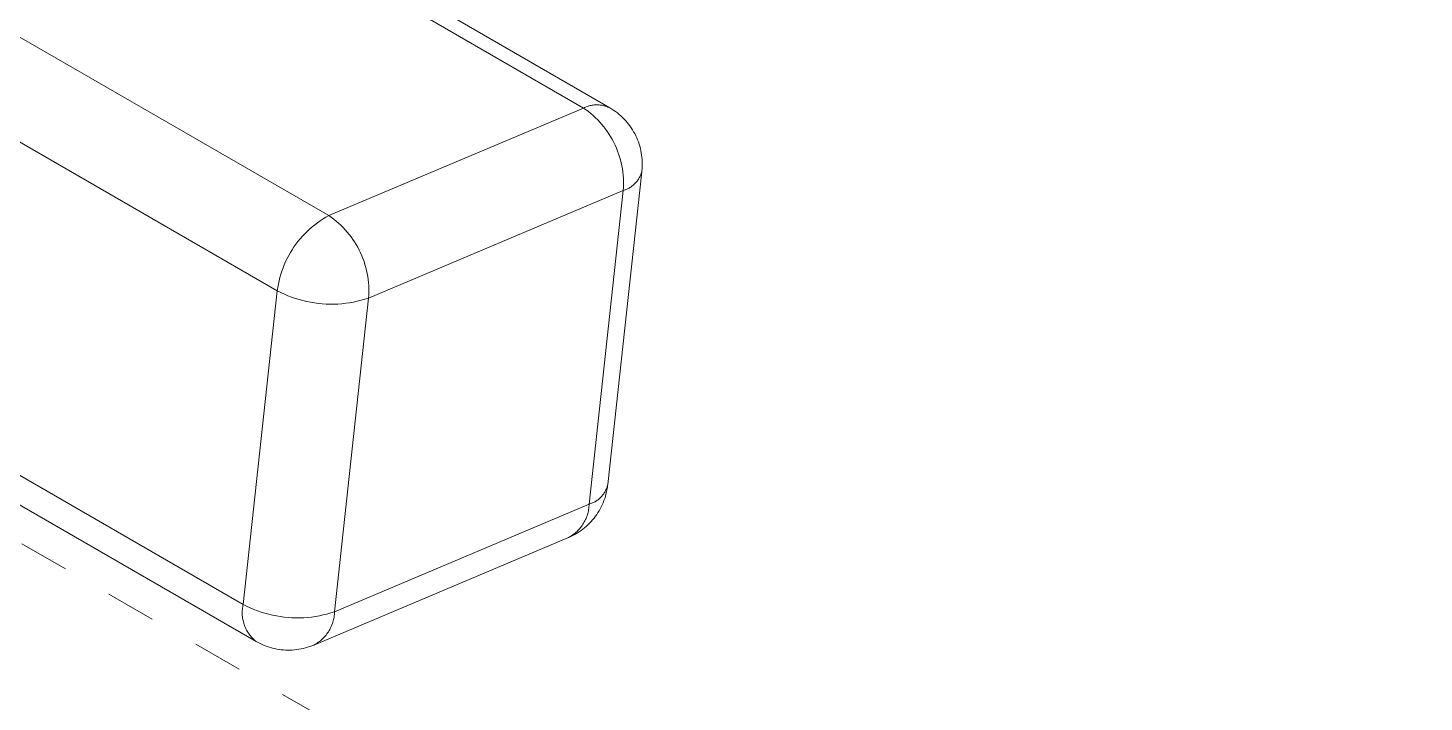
# Model space of a CAD drawing. Header units: inches. Extents: x -16 to 183, y -17 to 123.
# Drawn here: x 49.214 to 51.996, y 3.632 to 4.976 of the extents above; entities that cross this region are included whole.
import ezdxf

# ---------------------------------------------------------------- set-up
doc = ezdxf.new("R2010")
doc.units = ezdxf.units.IN
doc.linetypes.add('HIDDEN', pattern=[1.905, 1.27, -0.635])
doc.layers.add('ZANO_R', color=7, linetype='Continuous', lineweight=0)
doc.layers.add('ZANO_R_przerywana', color=250, linetype='HIDDEN', lineweight=0)

msp = doc.modelspace()

# ---------------------------------------------------------------- linework, layer by layer
at = {"layer": 'ZANO_R'}
for p, q in [((50.32085, 4.81614), (49.97116, 5.01803)), ((50.00179, 5.03097), (50.37334, 4.81646)), ((49.18353, 4.96545), (49.81342, 4.60179)), ((49.81342, 4.60179), (50.32085, 4.81614)), ((50.32085, 4.81614), (50.32266, 4.81702)), ((50.32085, 4.81614), (50.3259, 4.81259)), ((50.32266, 4.81702), (50.32451, 4.81784)), ((50.32451, 4.81784), (50.32637, 4.81859)), ((50.32637, 4.81859), (50.32827, 4.81929)), ((50.32827, 4.81929), (50.33018, 4.81991)), ((50.33018, 4.81991), (50.33212, 4.82047)), ((50.33212, 4.82047), (50.33407, 4.82096)), ((50.33407, 4.82096), (50.33604, 4.82139)), ((50.33604, 4.82139), (50.33803, 4.82175)), ((50.33803, 4.82175), (50.34002, 4.82204)), ((50.34002, 4.82204), (50.34203, 4.82226)), ((50.34203, 4.82226), (50.34404, 4.82241)), ((50.34404, 4.82241), (50.34605, 4.82249)), ((50.34605, 4.82249), (50.34807, 4.8225)), ((50.34807, 4.8225), (50.35008, 4.82244)), ((50.35008, 4.82244), (50.35209, 4.82232)), ((50.35209, 4.82232), (50.3541, 4.82212)), ((50.3541, 4.82212), (50.3561, 4.82186)), ((50.3561, 4.82186), (50.35809, 4.82152)), ((50.35809, 4.82152), (50.36006, 4.82112)), ((50.36006, 4.82112), (50.36202, 4.82066)), ((50.36202, 4.82066), (50.36396, 4.82012)), ((50.36396, 4.82012), (50.36589, 4.81952)), ((50.36589, 4.81952), (50.36779, 4.81885)), ((50.36779, 4.81885), (50.36967, 4.81812)), ((50.36967, 4.81812), (50.37152, 4.81732)), ((50.37152, 4.81732), (50.37334, 4.81646)), ((50.37361, 4.8163), (50.37746, 4.81397)), ((50.37746, 4.81397), (50.38124, 4.81151)), ((50.3259, 4.81259), (50.33083, 4.80888)), ((50.33083, 4.80888), (50.33563, 4.805)), ((50.33563, 4.805), (50.3403, 4.80097)), ((50.3403, 4.80097), (50.34482, 4.79677)), ((50.34482, 4.79677), (50.3492, 4.79243)), ((50.3492, 4.79243), (50.35343, 4.78793)), ((50.35343, 4.78793), (50.3575, 4.7833)), ((50.38124, 4.81151), (50.38492, 4.80892)), ((50.38492, 4.80892), (50.38851, 4.8062)), ((50.38851, 4.8062), (50.39201, 4.80336)), ((50.39201, 4.80336), (50.3954, 4.80039)), ((50.3954, 4.80039), (50.39869, 4.79732)), ((50.39869, 4.79732), (50.40187, 4.79412)), ((50.40187, 4.79412), (50.40494, 4.79082)), ((50.40494, 4.79082), (50.40789, 4.78742)), ((50.40789, 4.78742), (50.41072, 4.78391)), ((49.71065, 4.45186), (49.16209, 4.76856)), ((50.3575, 4.7833), (50.36142, 4.77853)), ((50.36142, 4.77853), (50.36517, 4.77363)), ((50.36517, 4.77363), (50.36875, 4.76861)), ((50.36875, 4.76861), (50.37216, 4.76346)), ((50.37216, 4.76346), (50.37539, 4.75821)), ((50.37539, 4.75821), (50.37844, 4.75284)), ((50.41072, 4.78391), (50.41342, 4.78031)), ((50.41342, 4.78031), (50.416, 4.77661)), ((50.416, 4.77661), (50.41845, 4.77283)), ((50.41845, 4.77283), (50.42076, 4.76896)), ((50.42076, 4.76896), (50.42294, 4.76502)), ((50.42294, 4.76502), (50.42498, 4.761)), ((50.42498, 4.761), (50.42688, 4.75692)), ((50.37844, 4.75284), (50.38131, 4.74738)), ((50.38131, 4.74738), (50.38399, 4.74182)), ((50.38399, 4.74182), (50.38647, 4.73618)), ((50.38647, 4.73618), (50.38877, 4.73045)), ((50.38877, 4.73045), (50.39087, 4.72465)), ((50.42688, 4.75692), (50.42864, 4.75277)), ((50.42864, 4.75277), (50.43025, 4.74856)), ((50.43025, 4.74856), (50.43171, 4.7443)), ((50.43171, 4.7443), (50.43302, 4.73999)), ((50.43302, 4.73999), (50.43418, 4.73563)), ((50.43418, 4.73563), (50.43519, 4.73124)), ((50.43519, 4.73124), (50.43605, 4.72682)), ((50.39087, 4.72465), (50.39277, 4.71878)), ((50.39277, 4.71878), (50.39447, 4.71285)), ((50.39447, 4.71285), (50.39597, 4.70686)), ((50.39597, 4.70686), (50.39726, 4.70083)), ((50.43605, 4.72682), (50.43675, 4.72237)), ((50.43675, 4.72237), (50.43729, 4.71789)), ((50.43729, 4.71789), (50.43768, 4.71341)), ((50.43768, 4.71341), (50.43791, 4.70891)), ((50.43791, 4.70891), (50.43799, 4.7044)), ((50.43799, 4.7044), (50.43791, 4.6999)), ((50.4371, 4.68926), (50.36919, 4.06566)), ((50.39726, 4.70083), (50.39835, 4.69475)), ((50.39835, 4.69475), (50.39923, 4.68865)), ((50.39923, 4.68865), (50.3999, 4.68251)), ((50.3999, 4.68251), (50.40036, 4.67636)), ((50.40036, 4.67636), (50.40062, 4.6702)), ((50.43119, 4.6757), (50.43023, 4.67414)), ((50.43209, 4.67729), (50.43119, 4.6757)), ((50.43294, 4.6789), (50.43209, 4.67729)), ((50.43374, 4.68055), (50.43294, 4.6789)), ((50.43447, 4.68222), (50.43374, 4.68055)), ((50.43515, 4.68392), (50.43447, 4.68222)), ((50.43577, 4.68564), (50.43515, 4.68392)), ((50.43633, 4.68738), (50.43577, 4.68564)), ((50.43683, 4.68914), (50.43633, 4.68738)), ((50.43727, 4.69091), (50.43683, 4.68914)), ((50.43767, 4.6954), (50.43727, 4.69091)), ((50.43791, 4.6999), (50.43767, 4.6954)), ((50.40012, 4.6517), (49.89268, 4.43735)), ((50.33204, 4.02646), (50.40012, 4.6517)), ((50.40049, 4.65786), (50.40012, 4.6517)), ((50.40187, 4.65224), (50.40012, 4.6517)), ((50.40066, 4.66403), (50.40049, 4.65786)), ((50.40062, 4.6702), (50.40066, 4.66403)), ((50.4036, 4.65283), (50.40187, 4.65224)), ((50.4053, 4.65348), (50.4036, 4.65283)), ((50.40699, 4.6542), (50.4053, 4.65348)), ((50.40864, 4.65496), (50.40699, 4.6542)), ((50.41027, 4.65579), (50.40864, 4.65496)), ((50.41187, 4.65667), (50.41027, 4.65579)), ((50.41344, 4.65761), (50.41187, 4.65667)), ((50.41498, 4.6586), (50.41344, 4.65761)), ((50.41648, 4.65964), (50.41498, 4.6586)), ((50.41795, 4.66073), (50.41648, 4.65964)), ((50.41938, 4.66187), (50.41795, 4.66073)), ((50.42076, 4.66306), (50.41938, 4.66187)), ((50.42211, 4.6643), (50.42076, 4.66306)), ((50.42341, 4.66558), (50.42211, 4.6643)), ((50.42467, 4.66691), (50.42341, 4.66558)), ((50.42588, 4.66828), (50.42467, 4.66691)), ((50.42704, 4.66969), (50.42588, 4.66828)), ((50.42815, 4.67113), (50.42704, 4.66969)), ((50.42922, 4.67262), (50.42815, 4.67113)), ((50.43023, 4.67414), (50.42922, 4.67262)), ((49.79062, 4.58742), (49.79613, 4.5913)), ((49.79613, 4.5913), (49.80177, 4.59499)), ((49.80177, 4.59499), (49.80754, 4.59849)), ((49.80754, 4.59849), (49.81342, 4.60179)), ((49.81342, 4.60179), (49.81847, 4.59824)), ((49.81847, 4.59824), (49.8234, 4.59453)), ((49.8234, 4.59453), (49.8282, 4.59065)), ((49.76058, 4.56042), (49.76519, 4.56533)), ((49.76519, 4.56533), (49.76997, 4.57009)), ((49.76997, 4.57009), (49.77491, 4.57468)), ((49.77491, 4.57468), (49.78, 4.5791)), ((49.78, 4.5791), (49.78524, 4.58335)), ((49.78524, 4.58335), (49.79062, 4.58742)), ((49.8282, 4.59065), (49.83286, 4.58662)), ((49.83286, 4.58662), (49.83739, 4.58242)), ((49.83739, 4.58242), (49.84177, 4.57807)), ((49.84177, 4.57807), (49.84599, 4.57358)), ((49.84599, 4.57358), (49.85007, 4.56895)), ((49.85007, 4.56895), (49.85398, 4.56418)), ((49.85398, 4.56418), (49.85773, 4.55928)), ((49.74015, 4.53365), (49.74387, 4.53927)), ((49.74387, 4.53927), (49.74777, 4.54477)), ((49.74777, 4.54477), (49.75186, 4.55013)), ((49.75186, 4.55013), (49.75613, 4.55535)), ((49.75613, 4.55535), (49.76058, 4.56042)), ((49.85773, 4.55928), (49.86131, 4.55426)), ((49.86131, 4.55426), (49.86472, 4.54911)), ((49.86472, 4.54911), (49.86795, 4.54386)), ((49.86795, 4.54386), (49.871, 4.53849)), ((49.871, 4.53849), (49.87387, 4.53303)), ((49.72454, 4.50381), (49.72725, 4.50998)), ((49.72725, 4.50998), (49.73017, 4.51606)), ((49.73017, 4.51606), (49.7333, 4.52203)), ((49.7333, 4.52203), (49.73663, 4.5279)), ((49.73663, 4.5279), (49.74015, 4.53365)), ((49.87387, 4.53303), (49.87655, 4.52747)), ((49.87655, 4.52747), (49.87904, 4.52183)), ((49.87904, 4.52183), (49.88133, 4.5161)), ((49.88133, 4.5161), (49.88343, 4.5103)), ((49.88343, 4.5103), (49.88533, 4.50443)), ((49.71582, 4.47831), (49.71768, 4.48479)), ((49.71768, 4.48479), (49.71975, 4.49121)), ((49.71975, 4.49121), (49.72204, 4.49755)), ((49.72204, 4.49755), (49.72454, 4.50381)), ((49.88533, 4.50443), (49.88703, 4.4985)), ((49.88703, 4.4985), (49.88853, 4.49251)), ((49.88853, 4.49251), (49.88982, 4.48648)), ((49.88982, 4.48648), (49.89091, 4.4804)), ((49.89091, 4.4804), (49.89179, 4.4743)), ((49.71065, 4.45186), (49.7116, 4.45853)), ((49.7116, 4.45853), (49.71279, 4.46517)), ((49.71279, 4.46517), (49.71419, 4.47176)), ((49.71419, 4.47176), (49.71582, 4.47831)), ((49.89179, 4.4743), (49.89246, 4.46816)), ((49.89246, 4.46816), (49.89293, 4.46201)), ((49.89293, 4.46201), (49.89318, 4.45585)), ((49.89318, 4.45585), (49.89323, 4.44968)), ((49.64256, 3.82661), (49.71065, 4.45186)), ((49.71762, 4.44833), (49.71065, 4.45186)), ((49.72472, 4.44503), (49.71762, 4.44833)), ((49.73192, 4.44198), (49.72472, 4.44503)), ((49.73922, 4.43917), (49.73192, 4.44198)), ((49.74661, 4.43661), (49.73922, 4.43917)), ((49.75409, 4.43431), (49.74661, 4.43661)), ((49.76163, 4.43225), (49.75409, 4.43431)), ((49.76925, 4.43046), (49.76163, 4.43225)), ((49.77691, 4.42892), (49.76925, 4.43046)), ((49.78463, 4.42764), (49.77691, 4.42892)), ((49.79239, 4.42662), (49.78463, 4.42764)), ((49.80017, 4.42587), (49.79239, 4.42662)), ((49.80798, 4.42538), (49.80017, 4.42587)), ((49.8158, 4.42516), (49.80798, 4.42538)), ((49.82362, 4.4252), (49.8158, 4.42516)), ((49.83143, 4.4255), (49.82362, 4.4252)), ((49.89268, 4.43735), (49.8246, 3.81211)), ((49.83924, 4.42607), (49.83143, 4.4255)), ((49.84701, 4.4269), (49.83924, 4.42607)), ((49.85476, 4.42799), (49.84701, 4.4269)), ((49.86246, 4.42935), (49.85476, 4.42799)), ((49.87011, 4.43097), (49.86246, 4.42935)), ((49.87771, 4.43284), (49.87011, 4.43097)), ((49.88523, 4.43497), (49.87771, 4.43284)), ((49.89268, 4.43735), (49.88523, 4.43497)), ((49.89306, 4.44351), (49.89268, 4.43735)), ((49.89323, 4.44968), (49.89306, 4.44351)), ((49.09401, 4.14332), (49.64256, 3.82661)), ((49.66826, 3.75307), (49.08335, 4.09077)), ((50.36875, 4.06389), (50.36825, 4.06213)), ((50.36901, 4.06402), (50.3684, 4.05959)), ((50.36919, 4.06566), (50.36875, 4.06389)), ((50.34986, 4.03548), (50.3484, 4.03439)), ((50.35129, 4.03663), (50.34986, 4.03548)), ((50.35268, 4.03782), (50.35129, 4.03663)), ((50.35402, 4.03905), (50.35268, 4.03782)), ((50.35533, 4.04034), (50.35402, 4.03905)), ((50.35658, 4.04166), (50.35533, 4.04034)), ((50.35779, 4.04303), (50.35658, 4.04166)), ((50.35896, 4.04444), (50.35779, 4.04303)), ((50.36007, 4.04589), (50.35896, 4.04444)), ((50.36113, 4.04738), (50.36007, 4.04589)), ((50.36214, 4.0489), (50.36113, 4.04738)), ((50.36312, 4.0379), (50.36161, 4.03369)), ((50.3631, 4.05045), (50.36214, 4.0489)), ((50.36401, 4.05204), (50.3631, 4.05045)), ((50.36447, 4.04216), (50.36312, 4.0379)), ((50.36486, 4.05366), (50.36401, 4.05204)), ((50.36568, 4.04646), (50.36447, 4.04216)), ((50.36565, 4.05531), (50.36486, 4.05366)), ((50.36639, 4.05698), (50.36565, 4.05531)), ((50.36674, 4.05081), (50.36568, 4.04646)), ((50.36707, 4.05867), (50.36639, 4.05698)), ((50.36765, 4.05518), (50.36674, 4.05081)), ((50.36769, 4.06039), (50.36707, 4.05867)), ((50.3684, 4.05959), (50.36765, 4.05518)), ((50.36825, 4.06213), (50.36769, 4.06039)), ((49.8246, 3.81211), (50.33204, 4.02646)), ((50.3294, 4.00819), (50.32866, 4.00565)), ((50.33004, 4.01075), (50.3294, 4.00819)), ((50.3306, 4.01333), (50.33004, 4.01075)), ((50.33107, 4.01594), (50.3306, 4.01333)), ((50.33144, 4.01855), (50.33107, 4.01594)), ((50.33173, 4.02118), (50.33144, 4.01855)), ((50.33193, 4.02382), (50.33173, 4.02118)), ((50.33204, 4.02646), (50.33193, 4.02382)), ((50.33378, 4.02699), (50.33204, 4.02646)), ((50.33551, 4.02759), (50.33378, 4.02699)), ((50.33722, 4.02824), (50.33551, 4.02759)), ((50.3389, 4.02895), (50.33722, 4.02824)), ((50.34056, 4.02972), (50.3389, 4.02895)), ((50.34219, 4.03055), (50.34056, 4.02972)), ((50.34379, 4.03143), (50.34219, 4.03055)), ((50.34536, 4.03236), (50.34379, 4.03143)), ((50.3469, 4.03335), (50.34536, 4.03236)), ((50.3484, 4.03439), (50.3469, 4.03335)), ((50.34964, 4.00974), (50.34717, 4.00602)), ((50.35198, 4.01355), (50.34964, 4.00974)), ((50.35418, 4.01744), (50.35198, 4.01355)), ((50.35625, 4.02141), (50.35418, 4.01744)), ((50.35818, 4.02544), (50.35625, 4.02141)), ((50.35997, 4.02953), (50.35818, 4.02544)), ((50.36161, 4.03369), (50.35997, 4.02953)), ((50.31513, 3.9801), (50.31344, 3.97807)), ((50.31675, 3.98219), (50.31513, 3.9801)), ((50.3183, 3.98434), (50.31675, 3.98219)), ((50.31977, 3.98653), (50.3183, 3.98434)), ((50.32312, 3.9797), (50.31963, 3.97691)), ((50.32116, 3.98878), (50.31977, 3.98653)), ((50.32248, 3.99107), (50.32116, 3.98878)), ((50.32372, 3.99341), (50.32248, 3.99107)), ((50.32652, 3.98261), (50.32312, 3.9797)), ((50.32487, 3.99578), (50.32372, 3.99341)), ((50.32595, 3.9982), (50.32487, 3.99578)), ((50.32694, 4.00065), (50.32595, 3.9982)), ((50.3298, 3.98564), (50.32652, 3.98261)), ((50.32784, 4.00313), (50.32694, 4.00065)), ((50.32866, 4.00565), (50.32784, 4.00313)), ((50.33299, 3.98878), (50.3298, 3.98564)), ((50.33606, 3.99203), (50.33299, 3.98878)), ((50.33902, 3.99538), (50.33606, 3.99203)), ((50.34186, 3.99883), (50.33902, 3.99538)), ((50.34458, 4.00238), (50.34186, 3.99883)), ((50.34717, 4.00602), (50.34458, 4.00238)), ((50.29081, 3.96009), (49.78349, 3.74579)), ((50.29313, 3.96136), (50.29081, 3.96009)), ((50.29686, 3.96282), (50.2928, 3.96095)), ((50.29541, 3.9627), (50.29313, 3.96136)), ((50.29764, 3.96412), (50.29541, 3.9627)), ((50.30085, 3.96484), (50.29686, 3.96282)), ((50.29981, 3.96562), (50.29764, 3.96412)), ((50.30194, 3.96719), (50.29981, 3.96562)), ((50.30477, 3.96699), (50.30085, 3.96484)), ((50.30401, 3.96884), (50.30194, 3.96719)), ((50.30602, 3.97055), (50.30401, 3.96884)), ((50.30861, 3.96927), (50.30477, 3.96699)), ((50.30797, 3.97234), (50.30602, 3.97055)), ((50.30986, 3.97418), (50.30797, 3.97234)), ((50.31237, 3.97169), (50.30861, 3.96927)), ((50.31169, 3.9761), (50.30986, 3.97418)), ((50.31344, 3.97807), (50.31169, 3.9761)), ((50.31605, 3.97424), (50.31237, 3.97169)), ((50.31963, 3.97691), (50.31605, 3.97424)), ((49.64066, 3.81176), (49.64077, 3.81426)), ((49.64077, 3.81426), (49.64095, 3.81675)), ((49.64095, 3.81675), (49.64123, 3.81923)), ((49.64123, 3.81923), (49.64159, 3.82171)), ((49.64159, 3.82171), (49.64203, 3.82417)), ((49.64203, 3.82417), (49.64256, 3.82661)), ((49.64954, 3.82308), (49.64256, 3.82661)), ((49.65663, 3.81979), (49.64954, 3.82308)), ((49.66384, 3.81673), (49.65663, 3.81979)), ((49.67114, 3.81393), (49.66384, 3.81673)), ((49.67853, 3.81137), (49.67114, 3.81393)), ((49.8246, 3.81211), (49.81715, 3.80972)), ((49.8246, 3.81211), (49.82449, 3.80946)), ((49.64065, 3.80926), (49.64066, 3.81176)), ((49.64072, 3.80676), (49.64065, 3.80926)), ((49.64088, 3.80426), (49.64072, 3.80676)), ((49.64112, 3.80177), (49.64088, 3.80426)), ((49.64145, 3.79929), (49.64112, 3.80177)), ((49.64186, 3.79683), (49.64145, 3.79929)), ((49.64236, 3.79438), (49.64186, 3.79683)), ((49.64294, 3.79195), (49.64236, 3.79438)), ((49.64361, 3.78954), (49.64294, 3.79195)), ((49.64436, 3.78715), (49.64361, 3.78954)), ((49.64519, 3.78479), (49.64436, 3.78715)), ((49.6461, 3.78246), (49.64519, 3.78479)), ((49.686, 3.80906), (49.67853, 3.81137)), ((49.69355, 3.80701), (49.686, 3.80906)), ((49.70116, 3.80521), (49.69355, 3.80701)), ((49.70883, 3.80367), (49.70116, 3.80521)), ((49.71655, 3.8024), (49.70883, 3.80367)), ((49.7243, 3.80138), (49.71655, 3.8024)), ((49.73209, 3.80063), (49.7243, 3.80138)), ((49.73989, 3.80014), (49.73209, 3.80063)), ((49.74771, 3.79991), (49.73989, 3.80014)), ((49.75553, 3.79995), (49.74771, 3.79991)), ((49.76335, 3.80026), (49.75553, 3.79995)), ((49.77115, 3.80082), (49.76335, 3.80026)), ((49.77893, 3.80166), (49.77115, 3.80082)), ((49.78667, 3.80275), (49.77893, 3.80166)), ((49.79438, 3.80411), (49.78667, 3.80275)), ((49.80203, 3.80572), (49.79438, 3.80411)), ((49.80962, 3.80759), (49.80203, 3.80572)), ((49.81715, 3.80972), (49.80962, 3.80759)), ((49.8195, 3.7863), (49.81851, 3.78385)), ((49.82041, 3.78878), (49.8195, 3.7863)), ((49.82123, 3.7913), (49.82041, 3.78878)), ((49.82196, 3.79384), (49.82123, 3.7913)), ((49.82261, 3.7964), (49.82196, 3.79384)), ((49.82316, 3.79898), (49.82261, 3.7964)), ((49.82363, 3.80158), (49.82316, 3.79898)), ((49.82401, 3.8042), (49.82363, 3.80158)), ((49.8243, 3.80683), (49.82401, 3.8042)), ((49.82449, 3.80946), (49.8243, 3.80683)), ((49.64709, 3.78017), (49.6461, 3.78246)), ((49.64816, 3.77791), (49.64709, 3.78017)), ((49.64931, 3.77569), (49.64816, 3.77791)), ((49.65053, 3.77351), (49.64931, 3.77569)), ((49.65183, 3.77137), (49.65053, 3.77351)), ((49.6532, 3.76928), (49.65183, 3.77137)), ((49.65464, 3.76723), (49.6532, 3.76928)), ((49.65616, 3.76524), (49.65464, 3.76723)), ((49.65774, 3.7633), (49.65616, 3.76524)), ((49.65938, 3.76142), (49.65774, 3.7633)), ((49.66109, 3.7596), (49.65938, 3.76142)), ((49.66286, 3.75783), (49.66109, 3.7596)), ((49.66469, 3.75613), (49.66286, 3.75783)), ((49.80054, 3.75798), (49.79858, 3.7562)), ((49.80243, 3.75983), (49.80054, 3.75798)), ((49.80425, 3.76175), (49.80243, 3.75983)), ((49.80601, 3.76372), (49.80425, 3.76175)), ((49.8077, 3.76575), (49.80601, 3.76372)), ((49.80932, 3.76784), (49.8077, 3.76575)), ((49.81086, 3.76999), (49.80932, 3.76784)), ((49.81233, 3.77218), (49.81086, 3.76999)), ((49.81373, 3.77443), (49.81233, 3.77218)), ((49.81504, 3.77672), (49.81373, 3.77443)), ((49.81628, 3.77906), (49.81504, 3.77672)), ((49.81744, 3.78143), (49.81628, 3.77906)), ((49.81851, 3.78385), (49.81744, 3.78143)), ((49.66658, 3.75449), (49.66469, 3.75613)), ((49.66853, 3.75292), (49.66658, 3.75449)), ((49.67239, 3.75077), (49.66853, 3.75292)), ((49.67632, 3.74877), (49.67239, 3.75077)), ((49.68032, 3.74689), (49.67632, 3.74877)), ((49.68438, 3.74515), (49.68032, 3.74689)), ((49.6885, 3.74356), (49.68438, 3.74515)), ((49.69267, 3.7421), (49.6885, 3.74356)), ((49.69689, 3.74079), (49.69267, 3.7421)), ((49.70115, 3.73962), (49.69689, 3.74079)), ((49.70544, 3.7386), (49.70115, 3.73962)), ((49.70977, 3.73773), (49.70544, 3.7386)), ((49.71413, 3.73701), (49.70977, 3.73773)), ((49.71851, 3.73643), (49.71413, 3.73701)), ((49.72291, 3.736), (49.71851, 3.73643)), ((49.72731, 3.73573), (49.72291, 3.736)), ((49.73173, 3.7356), (49.72731, 3.73573)), ((49.73615, 3.73563), (49.73173, 3.7356)), ((49.74056, 3.73581), (49.73615, 3.73563)), ((49.74496, 3.73613), (49.74056, 3.73581)), ((49.74935, 3.73661), (49.74496, 3.73613)), ((49.75373, 3.73724), (49.74935, 3.73661)), ((49.75807, 3.73802), (49.75373, 3.73724)), ((49.76239, 3.73894), (49.75807, 3.73802)), ((49.76668, 3.74001), (49.76239, 3.73894)), ((49.77092, 3.74123), (49.76668, 3.74001)), ((49.77512, 3.74259), (49.77092, 3.74123)), ((49.77928, 3.74409), (49.77512, 3.74259)), ((49.78338, 3.74574), (49.77928, 3.74409)), ((49.7857, 3.74701), (49.78338, 3.74574)), ((49.78797, 3.74835), (49.7857, 3.74701)), ((49.7902, 3.74977), (49.78797, 3.74835)), ((49.79238, 3.75127), (49.7902, 3.74977)), ((49.7945, 3.75284), (49.79238, 3.75127)), ((49.79657, 3.75449), (49.7945, 3.75284)), ((49.79858, 3.7562), (49.79657, 3.75449))]:
    msp.add_line(p, q, dxfattribs=at)
at = {"layer": 'ZANO_R_przerywana', "ltscale": 0.05}
msp.add_line((49.02838, 4.04747), (51.9961, 2.33406), dxfattribs=at)

doc.saveas('drawing.dxf')
